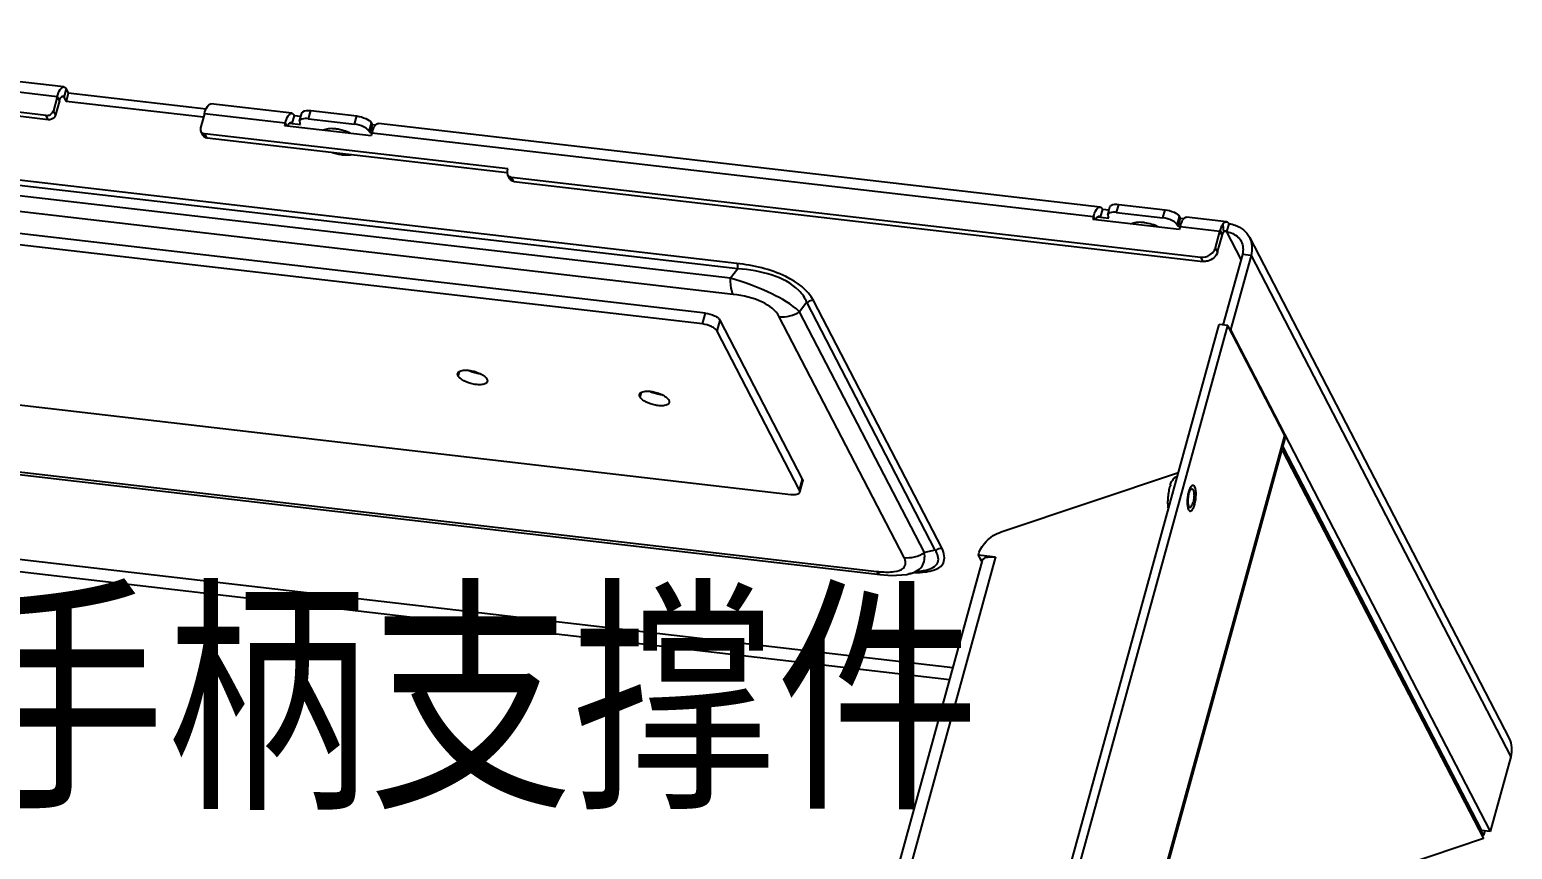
# Model space of a CAD drawing. Header units: millimetres. Extents: x -177 to 18421, y -5017 to 3255.
# Drawn here: x 13233.7 to 13294.1, y 2015.4 to 2048.8 of the extents above; entities that cross this region are included whole.
import ezdxf

# ---------------------------------------------------------------- set-up
doc = ezdxf.new("R2010")
doc.units = ezdxf.units.MM
doc.header["$LTSCALE"] = 46.255
doc.layers.get('0').update_dxf_attribs({"linetype": 'CONTINUOUS'})
doc.layers.add('02___PRT_ALL_AXES', color=7, linetype='CONTINUOUS')
doc.styles.get("Standard").update_dxf_attribs({"font": 'txt', "width": 0.85})
doc.dimstyles.get("Standard").update_dxf_attribs({"dimtxt": 2.5, "dimasz": 3.5, "dimexe": 1.5, "dimexo": 1, "dimtad": 1, "dimdsep": 46, "dimtxsty": 'Standard', "dimblk": '_FILLED', "dimcen": 0.09, "dimadec": 0, "dimazin": 0, "dimtol": 1, "dimtp": 0.01, "dimtm": 0.01, "dimtfac": 1, "dimtofl": 0, "dimtmove": 0, "dimatfit": 3, "dimldrblk": '_FILLED', "dimfxl": 0, "dimtolj": 1, "dimarcsym": 0})

# ---------------------------------------------------------------- blocks, each defined once
blk = doc.blocks.new('_FILLED')
at = {"color": 0, "linetype": 'ByBlock'}
blk.add_solid([(0, 0), (-1, 0.214), (-1, -0.214)], dxfattribs=at)

msp = doc.modelspace()

# ---------------------------------------------------------------- linework, layer by layer
at = {"color": 3, "linetype": 'Continuous'}
for p, q in [((13234.855, 2046.077), (13214.759, 2048.406)), ((13235.121, 2046.476), (13215.025, 2048.804)), ((13234.402, 2045.313), (13228.761, 2045.966)), ((13234.855, 2046.077), (13234.697, 2045.506)), ((13235.216, 2046.391), (13235.306, 2046.217)), ((13240.916, 2045.567), (13235.306, 2046.217)), ((13240.848, 2045.383), (13240.691, 2044.811)), ((13244.139, 2045.002), (13240.848, 2045.383)), ((13244.405, 2045.4), (13241.114, 2045.781)), ((13244.5, 2045.315), (13244.776, 2045.283)), ((13245.173, 2045.508), (13247.053, 2045.291)), ((13244.139, 2045.002), (13244.108, 2044.892)), ((13247.634, 2044.483), (13244.108, 2044.892)), ((13247.643, 2045.005), (13247.673, 2044.947)), ((13247.673, 2044.947), (13247.825, 2044.929)), ((13277.31, 2041.587), (13247.93, 2044.991)), ((13253.204, 2043.134), (13240.865, 2044.564)), ((13247.664, 2044.593), (13247.634, 2044.483)), ((13277.044, 2041.189), (13247.664, 2044.593)), ((13261.25, 2037.266), (13203.432, 2043.966)), ((13253.18, 2043.046), (13253.204, 2043.134)), ((13253.355, 2042.799), (13281.418, 2039.547)), ((13278.078, 2041.695), (13279.958, 2041.478)), ((13277.044, 2041.189), (13277.013, 2041.079)), ((13280.539, 2040.67), (13277.013, 2041.079)), ((13277.405, 2041.502), (13277.681, 2041.47)), ((13280.548, 2041.192), (13280.578, 2041.134)), ((13280.578, 2041.134), (13280.73, 2041.116)), ((13282.457, 2040.99), (13280.835, 2041.178)), ((13280.569, 2040.78), (13280.539, 2040.67)), ((13282.191, 2040.592), (13280.569, 2040.78)), ((13282.009, 2039.932), (13282.191, 2040.592)), ((13282.191, 2040.592), (13282.196, 2040.61)), ((13282.196, 2040.61), (13282.201, 2040.627)), ((13283.391, 2040.359), (13293.964, 2019.953)), ((13283.459, 2039.62), (13282.623, 2036.584)), ((13283.459, 2039.62), (13294.032, 2019.213)), ((13265.195, 2030.506), (13261.84, 2036.98)), ((13266.764, 1979.564), (13282.516, 2036.759)), ((13284.834, 2032.284), (13282.516, 2036.759)), ((13282.623, 2036.584), (13293.196, 2016.178)), ((13269.082, 1975.089), (13284.834, 2032.284)), ((13269.109, 1975.004), (13284.852, 2032.167)), ((13284.834, 2032.284), (13284.852, 2032.167)), ((13284.746, 2031.668), (13292.923, 2015.886)), ((13272.445, 2027.253), (13272.556, 2027.241)), ((13294.032, 2019.213), (13293.196, 2016.178)), ((13292.923, 2015.886), (13281.634, 2012.096)), ((13292.927, 2016.023), (13292.882, 2016.008)), ((13292.977, 2016.203), (13292.927, 2016.023))]:
    msp.add_line(p, q, dxfattribs=at)
at = {"color": 7, "linetype": 'Continuous'}
for p, q in [((13262.521, 2039.293), (13200.878, 2046.437)), ((13262.558, 2039.074), (13200.915, 2046.217)), ((13234.945, 2045.904), (13234.787, 2045.332)), ((13234.855, 2046.077), (13234.945, 2045.904)), ((13235.125, 2046.061), (13235.025, 2046.072)), ((13235.216, 2046.391), (13235.125, 2046.061)), ((13235.125, 2046.061), (13235.215, 2045.887)), ((13235.306, 2046.217), (13235.215, 2045.887)), ((13240.808, 2045.239), (13235.215, 2045.887)), ((13262.265, 2038.691), (13201.206, 2045.767)), ((13234.491, 2045.139), (13228.851, 2045.793)), ((13234.491, 2045.139), (13234.402, 2045.313)), ((13234.787, 2045.332), (13234.697, 2045.506)), ((13244.5, 2045.315), (13244.409, 2044.985)), ((13244.72, 2045.08), (13244.811, 2045.41)), ((13245.082, 2045.179), (13245.173, 2045.508)), ((13246.962, 2044.961), (13247.053, 2045.291)), ((13262.376, 2038.033), (13201.317, 2045.109)), ((13240.793, 2044.495), (13240.704, 2044.669)), ((13244.139, 2045.002), (13244.201, 2044.881)), ((13244.309, 2044.996), (13244.762, 2044.944)), ((13244.72, 2045.08), (13244.732, 2045.002)), ((13244.762, 2044.944), (13244.732, 2045.002)), ((13245.082, 2045.179), (13246.962, 2044.961)), ((13247.552, 2044.675), (13247.643, 2045.005)), ((13247.552, 2044.675), (13247.582, 2044.617)), ((13247.673, 2044.947), (13247.582, 2044.617)), ((13247.582, 2044.617), (13247.648, 2044.609)), ((13240.955, 2044.39), (13240.865, 2044.564)), ((13253.172, 2042.975), (13240.955, 2044.39)), ((13261.129, 2036.826), (13203.311, 2043.526)), ((13253.283, 2042.73), (13253.193, 2042.904)), ((13253.444, 2042.625), (13253.355, 2042.799)), ((13253.444, 2042.625), (13281.508, 2039.373)), ((13277.625, 2041.267), (13277.716, 2041.597)), ((13277.987, 2041.365), (13278.078, 2041.695)), ((13277.044, 2041.189), (13277.106, 2041.068)), ((13277.214, 2041.183), (13277.667, 2041.131)), ((13277.405, 2041.502), (13277.314, 2041.172)), ((13277.625, 2041.267), (13277.637, 2041.189)), ((13277.667, 2041.131), (13277.637, 2041.189)), ((13277.987, 2041.365), (13279.867, 2041.148)), ((13279.867, 2041.148), (13279.958, 2041.478)), ((13280.457, 2040.862), (13280.548, 2041.192)), ((13280.578, 2041.134), (13280.487, 2040.804)), ((13280.457, 2040.862), (13280.487, 2040.804)), ((13280.487, 2040.804), (13280.553, 2040.796)), ((13282.099, 2039.759), (13282.281, 2040.419)), ((13282.191, 2040.592), (13282.281, 2040.419)), ((13282.201, 2040.627), (13282.286, 2040.436)), ((13282.281, 2040.419), (13282.286, 2040.436)), ((13282.306, 2040.876), (13282.338, 2040.561)), ((13282.461, 2040.575), (13282.362, 2040.587)), ((13282.552, 2040.905), (13282.461, 2040.575)), ((13282.461, 2040.575), (13283.047, 2039.444)), ((13282.099, 2039.759), (13282.009, 2039.932)), ((13281.508, 2039.373), (13281.418, 2039.547)), ((13283.107, 2039.661), (13282.314, 2036.782)), ((13283.459, 2039.62), (13283.107, 2039.661)), ((13262.558, 2039.074), (13262.265, 2038.691)), ((13265.374, 2037.71), (13265.081, 2037.327)), ((13270.601, 2027.62), (13265.374, 2037.71)), ((13270.877, 2027.688), (13265.649, 2037.778)), ((13261.129, 2036.826), (13261.25, 2037.266)), ((13261.719, 2036.54), (13261.84, 2036.98)), ((13269.332, 2027.321), (13264.253, 2037.124)), ((13270.16, 2027.524), (13265.081, 2037.327)), ((13266.411, 1979.605), (13282.163, 2036.8)), ((13282.516, 2036.759), (13282.163, 2036.8)), ((13206.905, 2036.589), (13264.723, 2029.889)), ((13265.074, 2030.066), (13261.719, 2036.54)), ((13282.623, 2036.584), (13282.605, 2036.586)), ((13251.222, 2034.893), (13251.175, 2034.719)), ((13207.158, 2033.834), (13268.217, 2026.759)), ((13258.626, 2034.036), (13258.578, 2033.861)), ((13207.301, 2033.707), (13268.36, 2026.631)), ((13189.211, 2032.363), (13271.319, 2022.848)), ((13189.489, 2031.827), (13271.185, 2022.36)), ((13292.927, 2016.023), (13284.752, 2031.803)), ((13284.758, 2031.825), (13292.843, 2016.219)), ((13273.282, 2028.362), (13280.507, 2030.787)), ((13265.074, 2030.066), (13265.195, 2030.506)), ((13265.086, 2029.988), (13265.207, 2030.428)), ((13280.162, 2030.244), (13280.174, 2030.243)), ((13280.169, 2030.265), (13280.181, 2030.264)), ((13280.242, 2030.441), (13280.253, 2030.44)), ((13280.248, 2030.452), (13280.259, 2030.451)), ((13280.248, 2030.452), (13280.249, 2030.44)), ((13280.262, 2030.477), (13280.274, 2030.476)), ((13280.27, 2030.49), (13280.282, 2030.489)), ((13280.27, 2030.49), (13280.273, 2030.476)), ((13280.285, 2030.512), (13280.297, 2030.511)), ((13280.291, 2030.521), (13280.303, 2030.519)), ((13280.291, 2030.521), (13280.292, 2030.511)), ((13280.339, 2030.572), (13280.35, 2030.571)), ((13280.347, 2030.579), (13280.359, 2030.578)), ((13280.347, 2030.579), (13280.351, 2030.578)), ((13280.351, 2030.578), (13280.358, 2030.577)), ((13280.351, 2030.578), (13280.354, 2030.574)), ((13280.425, 2030.605), (13280.436, 2030.604)), ((13280.436, 2030.604), (13280.438, 2030.604)), ((13272.517, 2027.197), (13260.099, 1982.108)), ((13273.061, 2027.345), (13260.587, 1982.052)), ((13270.601, 2027.62), (13270.16, 2027.524)), ((13272.356, 2027.427), (13273.061, 2027.345)), ((13272.483, 2027.18), (13272.356, 2027.427)), ((13268.359, 2026.631), (13268.823, 2026.597)), ((13270.181, 2026.797), (13269.525, 2026.654)), ((13270.189, 2026.798), (13270.194, 2026.8)), ((13290.546, 2020.62), (13290.564, 2020.618)), ((13290.823, 2020.084), (13290.842, 2020.082)), ((13292.843, 2016.219), (13292.837, 2016.197)), ((13292.888, 2016.012), (13292.837, 2016.197)), ((13293.196, 2016.178), (13292.843, 2016.219))]:
    msp.add_line(p, q, dxfattribs=at)
msp.add_lwpolyline([(13268.823, 2026.597), (13269.44, 2026.638), (13269.526, 2026.655)], dxfattribs=at)
at = {"color": 3, "linetype": 'Continuous'}
for centre, radius, start, end in [((13249.274, 2044.15), 1.67, 163.19272, 164.6095), ((13249.157, 2044.185), 1.548, 161.63119, 163.19572), ((13248.194, 2044.62), 0.488, 144.02183, 147.69006), ((13240.892, 2044.798), 0.235, 252.96251, 263.40302), ((13253.382, 2043.033), 0.235, 252.96251, 263.40302), ((13281.099, 2040.807), 0.488, 144.02183, 147.69006), ((13282.179, 2040.337), 1.67, 163.19272, 164.6095), ((13282.062, 2040.372), 1.548, 161.63119, 163.19572)]:
    msp.add_arc(centre, radius, start, end, dxfattribs=at)
at = {"color": 7, "linetype": 'Continuous'}
for centre, radius, start, end in [((13282.766, 2040.313), 0.495, 154.31712, 157.07781), ((13252.171, 2036.136), 1.314, 246.22522, 263.14984), ((13259.575, 2035.279), 1.314, 246.22522, 263.14984), ((13281.861, 2029.712), 1.78, 162.59716, 164.61196), ((13281.711, 2029.76), 1.611, 161.7786, 162.56994), ((13280.859, 2030.118), 0.697, 148.96935, 151.32264), ((13280.936, 2030.08), 0.772, 151.31203, 152.26139), ((13280.716, 2030.206), 0.529, 144.61928, 147.44698), ((13280.788, 2030.166), 0.601, 147.438, 148.93165), ((13280.666, 2030.247), 0.454, 143.20806, 144.56067), ((13280.455, 2030.437), 0.179, 123.85472, 126.97703), ((13280.487, 2030.409), 0.212, 128.89341, 130.08353), ((13280.478, 2030.42), 0.198, 126.95946, 128.90133), ((13268.742, 2031.265), 4.537, 263.35823, 265.30454), ((13269.888, 2029.003), 2.29, 277.88727, 280.15721)]:
    msp.add_arc(centre, radius, start, end, dxfattribs=at)
at = {"color": 3, "linetype": 'Continuous'}
for points, knots in [([(13234.855, 2046.077), (13234.883, 2046.181), (13234.926, 2046.329), (13235.064, 2046.482), (13235.121, 2046.476)], [0, 0, 0, 0, 0.651484, 1, 1, 1, 1]), ([(13234.648, 2045.413), (13234.659, 2045.427), (13234.679, 2045.456), (13234.693, 2045.489), (13234.697, 2045.506)], [0, 0, 0, 0, 0.509999, 1, 1, 1, 1]), ([(13240.848, 2045.383), (13240.877, 2045.487), (13240.92, 2045.634), (13241.057, 2045.788), (13241.114, 2045.781)], [0, 0, 0, 0, 0.651484, 1, 1, 1, 1]), ([(13244.139, 2045.002), (13244.167, 2045.106), (13244.21, 2045.253), (13244.348, 2045.407), (13244.405, 2045.4)], [0, 0, 0, 0, 0.651484, 1, 1, 1, 1]), ([(13244.811, 2045.41), (13244.816, 2045.431), (13244.909, 2045.537), (13245.065, 2045.521), (13245.173, 2045.508)], [0, 0, 0, 0, 0.165553, 1, 1, 1, 1]), ([(13247.053, 2045.291), (13247.18, 2045.276), (13247.391, 2045.214), (13247.599, 2045.089), (13247.643, 2045.005)], [0, 0, 0, 0, 0.57239, 1, 1, 1, 1]), ([(13247.747, 2044.819), (13247.753, 2044.83), (13247.764, 2044.851), (13247.776, 2044.871), (13247.782, 2044.881)], [0, 0, 0, 0, 0.517671, 1, 1, 1, 1]), ([(13247.799, 2044.907), (13247.806, 2044.917), (13247.821, 2044.935), (13247.837, 2044.951), (13247.845, 2044.958)], [0, 0, 0, 0, 0.529495, 1, 1, 1, 1]), ([(13247.845, 2044.958), (13247.858, 2044.969), (13247.884, 2044.987), (13247.916, 2044.993), (13247.93, 2044.991)], [0, 0, 0, 0, 0.546371, 1, 1, 1, 1]), ([(13253.18, 2043.046), (13253.177, 2043.034), (13253.172, 2043.009), (13253.172, 2042.984), (13253.173, 2042.972)], [0, 0, 0, 0, 0.504052, 1, 1, 1, 1]), ([(13253.173, 2042.972), (13253.174, 2042.96), (13253.179, 2042.937), (13253.188, 2042.915), (13253.193, 2042.904)], [0, 0, 0, 0, 0.50316, 1, 1, 1, 1]), ([(13277.044, 2041.189), (13277.072, 2041.293), (13277.115, 2041.44), (13277.252, 2041.594), (13277.31, 2041.587)], [0, 0, 0, 0, 0.651484, 1, 1, 1, 1]), ([(13277.716, 2041.597), (13277.721, 2041.618), (13277.814, 2041.724), (13277.969, 2041.708), (13278.078, 2041.695)], [0, 0, 0, 0, 0.165553, 1, 1, 1, 1]), ([(13279.958, 2041.478), (13280.085, 2041.463), (13280.296, 2041.401), (13280.504, 2041.276), (13280.548, 2041.192)], [0, 0, 0, 0, 0.57239, 1, 1, 1, 1]), ([(13280.652, 2041.006), (13280.658, 2041.017), (13280.669, 2041.038), (13280.681, 2041.058), (13280.687, 2041.068)], [0, 0, 0, 0, 0.517671, 1, 1, 1, 1]), ([(13280.704, 2041.094), (13280.711, 2041.104), (13280.726, 2041.122), (13280.742, 2041.138), (13280.75, 2041.145)], [0, 0, 0, 0, 0.529495, 1, 1, 1, 1]), ([(13280.75, 2041.145), (13280.763, 2041.156), (13280.789, 2041.174), (13280.821, 2041.18), (13280.835, 2041.178)], [0, 0, 0, 0, 0.546371, 1, 1, 1, 1]), ([(13282.306, 2040.876), (13282.317, 2040.894), (13282.352, 2040.945), (13282.414, 2040.995), (13282.457, 2040.99)], [0, 0, 0, 0, 0.332509, 1, 1, 1, 1]), ([(13282.552, 2040.905), (13282.642, 2040.895), (13282.977, 2040.823), (13283.276, 2040.582), (13283.392, 2040.359)], [0, 0, 0, 0, 0.265733, 1, 1, 1, 1]), ([(13261.25, 2037.266), (13261.377, 2037.251), (13261.557, 2037.2), (13261.751, 2037.087), (13261.821, 2037.017), (13261.84, 2036.98)], [0, 0, 0, 0, 0.569757, 0.816092, 1, 1, 1, 1]), ([(13252.091, 2034.797), (13252.045, 2034.8), (13251.861, 2034.824), (13251.68, 2034.881), (13251.554, 2034.945)], [0, 0, 0, 0, 0.244975, 1, 1, 1, 1]), ([(13259.494, 2033.939), (13259.449, 2033.942), (13259.264, 2033.966), (13259.083, 2034.023), (13258.958, 2034.087)], [0, 0, 0, 0, 0.244975, 1, 1, 1, 1]), ([(13265.195, 2030.506), (13265.198, 2030.499), (13265.209, 2030.475), (13265.212, 2030.446), (13265.207, 2030.427)], [0, 0, 0, 0, 0.280121, 1, 1, 1, 1])]:
    msp.add_open_spline(points, degree=3, knots=knots, dxfattribs=at)
for points in [[(13235.121, 2046.476), (13235.163, 2046.471), (13235.197, 2046.428), (13235.216, 2046.391)], [(13234.402, 2045.313), (13234.444, 2045.308), (13234.488, 2045.314), (13234.527, 2045.329)], [(13234.527, 2045.329), (13234.573, 2045.346), (13234.616, 2045.375), (13234.648, 2045.413)], [(13244.405, 2045.4), (13244.447, 2045.395), (13244.48, 2045.353), (13244.5, 2045.315)], [(13240.691, 2044.811), (13240.678, 2044.765), (13240.682, 2044.711), (13240.703, 2044.669)], [(13240.703, 2044.669), (13240.727, 2044.624), (13240.774, 2044.588), (13240.823, 2044.573)], [(13247.688, 2044.673), (13247.705, 2044.723), (13247.724, 2044.772), (13247.747, 2044.819)], [(13253.193, 2042.904), (13253.216, 2042.859), (13253.264, 2042.823), (13253.313, 2042.807)], [(13277.31, 2041.587), (13277.352, 2041.582), (13277.385, 2041.54), (13277.405, 2041.502)], [(13280.593, 2040.86), (13280.61, 2040.91), (13280.629, 2040.959), (13280.652, 2041.006)], [(13282.457, 2040.99), (13282.499, 2040.985), (13282.533, 2040.943), (13282.552, 2040.905)], [(13282.201, 2040.627), (13282.215, 2040.674), (13282.231, 2040.721), (13282.25, 2040.767)], [(13282.25, 2040.767), (13282.266, 2040.804), (13282.284, 2040.841), (13282.306, 2040.876)], [(13281.786, 2039.637), (13281.859, 2039.685), (13281.923, 2039.751), (13281.965, 2039.827)], [(13281.965, 2039.827), (13281.984, 2039.86), (13281.999, 2039.896), (13282.009, 2039.932)], [(13283.392, 2040.359), (13283.505, 2040.139), (13283.525, 2039.858), (13283.459, 2039.62)], [(13281.418, 2039.547), (13281.543, 2039.532), (13281.68, 2039.568), (13281.786, 2039.637)], [(13293.964, 2019.953), (13294.078, 2019.733), (13294.098, 2019.452), (13294.032, 2019.213)]]:
    msp.add_open_spline(points, degree=3, dxfattribs=at)
at = {"color": 7, "linetype": 'Continuous'}
for points in [[(13234.945, 2045.904), (13234.955, 2045.943), (13234.968, 2045.981), (13234.986, 2046.017)], [(13234.986, 2046.017), (13235.005, 2046.055), (13235.036, 2046.108), (13235.078, 2046.103)], [(13234.725, 2045.226), (13234.668, 2045.166), (13234.574, 2045.13), (13234.491, 2045.139)], [(13234.787, 2045.332), (13234.776, 2045.293), (13234.754, 2045.255), (13234.725, 2045.226)], [(13247.33, 2044.854), (13247.215, 2044.91), (13247.089, 2044.946), (13246.962, 2044.961)], [(13240.955, 2044.39), (13240.891, 2044.398), (13240.823, 2044.439), (13240.793, 2044.496)], [(13253.444, 2042.625), (13253.381, 2042.633), (13253.312, 2042.673), (13253.283, 2042.731)], [(13280.235, 2041.041), (13280.12, 2041.097), (13279.994, 2041.133), (13279.867, 2041.148)], [(13283.059, 2040.187), (13283.14, 2040.03), (13283.154, 2039.83), (13283.107, 2039.661)], [(13281.697, 2039.386), (13281.635, 2039.371), (13281.57, 2039.366), (13281.508, 2039.373)], [(13282.099, 2039.759), (13282.05, 2039.583), (13281.874, 2039.429), (13281.697, 2039.386)], [(13265.649, 2037.778), (13265.566, 2037.788), (13265.449, 2037.773), (13265.411, 2037.698)], [(13264.253, 2037.124), (13264.535, 2037.091), (13264.843, 2037.172), (13265.081, 2037.327)], [(13270.877, 2027.688), (13270.794, 2027.698), (13270.677, 2027.682), (13270.639, 2027.608)], [(13269.332, 2027.321), (13269.614, 2027.288), (13269.922, 2027.369), (13270.16, 2027.524)], [(13272.605, 2027.296), (13272.662, 2027.328), (13272.729, 2027.342), (13272.794, 2027.349)], [(13272.794, 2027.349), (13272.882, 2027.359), (13272.972, 2027.355), (13273.061, 2027.345)], [(13268.217, 2026.759), (13268.247, 2026.702), (13268.296, 2026.639), (13268.359, 2026.631)], [(13269.773, 2026.705), (13269.916, 2026.707), (13270.06, 2026.715), (13270.202, 2026.734)]]:
    msp.add_open_spline(points, degree=3, dxfattribs=at)
for points, knots in [([(13235.078, 2046.103), (13235.085, 2046.102), (13235.099, 2046.096), (13235.109, 2046.085), (13235.114, 2046.078)], [0, 0, 0, 0, 0.455302, 1, 1, 1, 1]), ([(13235.114, 2046.078), (13235.116, 2046.076), (13235.12, 2046.07), (13235.124, 2046.064), (13235.125, 2046.061)], [0, 0, 0, 0, 0.48112, 1, 1, 1, 1]), ([(13244.245, 2044.88), (13244.248, 2044.891), (13244.256, 2044.912), (13244.265, 2044.932), (13244.27, 2044.941)], [0, 0, 0, 0, 0.520664, 1, 1, 1, 1]), ([(13244.27, 2044.941), (13244.277, 2044.956), (13244.291, 2044.98), (13244.309, 2045.003), (13244.319, 2045.011)], [0, 0, 0, 0, 0.557038, 1, 1, 1, 1]), ([(13244.319, 2045.011), (13244.325, 2045.016), (13244.338, 2045.025), (13244.355, 2045.028), (13244.362, 2045.027)], [0, 0, 0, 0, 0.546371, 1, 1, 1, 1]), ([(13244.362, 2045.027), (13244.368, 2045.027), (13244.383, 2045.02), (13244.393, 2045.009), (13244.398, 2045.003)], [0, 0, 0, 0, 0.455302, 1, 1, 1, 1]), ([(13244.398, 2045.003), (13244.4, 2045), (13244.404, 2044.994), (13244.408, 2044.988), (13244.409, 2044.985)], [0, 0, 0, 0, 0.48112, 1, 1, 1, 1]), ([(13245.082, 2045.179), (13245.038, 2045.184), (13244.919, 2045.191), (13244.742, 2045.161), (13244.72, 2045.08)], [0, 0, 0, 0, 0.349275, 1, 1, 1, 1]), ([(13247.552, 2044.675), (13247.544, 2044.692), (13247.485, 2044.769), (13247.399, 2044.821), (13247.33, 2044.854)], [0, 0, 0, 0, 0.195207, 1, 1, 1, 1]), ([(13277.149, 2041.067), (13277.153, 2041.078), (13277.161, 2041.099), (13277.17, 2041.119), (13277.175, 2041.128)], [0, 0, 0, 0, 0.520664, 1, 1, 1, 1]), ([(13277.175, 2041.128), (13277.182, 2041.142), (13277.196, 2041.167), (13277.214, 2041.189), (13277.224, 2041.198)], [0, 0, 0, 0, 0.557038, 1, 1, 1, 1]), ([(13277.224, 2041.198), (13277.23, 2041.203), (13277.243, 2041.212), (13277.259, 2041.215), (13277.266, 2041.214)], [0, 0, 0, 0, 0.546371, 1, 1, 1, 1]), ([(13277.266, 2041.214), (13277.273, 2041.213), (13277.288, 2041.207), (13277.298, 2041.196), (13277.303, 2041.189)], [0, 0, 0, 0, 0.455302, 1, 1, 1, 1]), ([(13277.303, 2041.189), (13277.305, 2041.187), (13277.309, 2041.181), (13277.312, 2041.175), (13277.314, 2041.172)], [0, 0, 0, 0, 0.48112, 1, 1, 1, 1]), ([(13277.987, 2041.365), (13277.942, 2041.371), (13277.824, 2041.378), (13277.647, 2041.348), (13277.625, 2041.267)], [0, 0, 0, 0, 0.349275, 1, 1, 1, 1]), ([(13280.457, 2040.862), (13280.448, 2040.879), (13280.39, 2040.956), (13280.304, 2041.008), (13280.235, 2041.041)], [0, 0, 0, 0, 0.195207, 1, 1, 1, 1]), ([(13282.286, 2040.436), (13282.289, 2040.448), (13282.297, 2040.472), (13282.306, 2040.495), (13282.311, 2040.506)], [0, 0, 0, 0, 0.516258, 1, 1, 1, 1]), ([(13282.32, 2040.528), (13282.323, 2040.534), (13282.329, 2040.545), (13282.335, 2040.555), (13282.338, 2040.561)], [0, 0, 0, 0, 0.519352, 1, 1, 1, 1]), ([(13282.338, 2040.561), (13282.345, 2040.571), (13282.357, 2040.589), (13282.374, 2040.604), (13282.382, 2040.61)], [0, 0, 0, 0, 0.555435, 1, 1, 1, 1]), ([(13282.382, 2040.61), (13282.387, 2040.613), (13282.397, 2040.617), (13282.409, 2040.618), (13282.414, 2040.618)], [0, 0, 0, 0, 0.52912, 1, 1, 1, 1]), ([(13282.414, 2040.618), (13282.416, 2040.618), (13282.42, 2040.617), (13282.423, 2040.616), (13282.425, 2040.615)], [0, 0, 0, 0, 0.49493, 1, 1, 1, 1]), ([(13282.425, 2040.615), (13282.43, 2040.613), (13282.44, 2040.606), (13282.447, 2040.597), (13282.451, 2040.592)], [0, 0, 0, 0, 0.462008, 1, 1, 1, 1]), ([(13282.451, 2040.592), (13282.453, 2040.589), (13282.457, 2040.584), (13282.46, 2040.578), (13282.461, 2040.575)], [0, 0, 0, 0, 0.482291, 1, 1, 1, 1]), ([(13282.461, 2040.575), (13282.525, 2040.568), (13282.763, 2040.517), (13282.977, 2040.345), (13283.059, 2040.187)], [0, 0, 0, 0, 0.265733, 1, 1, 1, 1]), ([(13265.649, 2037.778), (13265.42, 2038.221), (13264.365, 2038.955), (13263.206, 2039.214), (13262.521, 2039.293)], [0, 0, 0, 0, 0.419694, 1, 1, 1, 1]), ([(13262.521, 2039.293), (13262.527, 2039.282), (13262.558, 2039.218), (13262.557, 2039.142), (13262.546, 2039.086)], [0, 0, 0, 0, 0.179557, 1, 1, 1, 1]), ([(13265.081, 2037.327), (13264.754, 2037.636), (13263.819, 2038.154), (13262.84, 2038.522), (13262.265, 2038.691)], [0, 0, 0, 0, 0.428688, 1, 1, 1, 1]), ([(13262.376, 2038.033), (13262.356, 2038.071), (13262.279, 2038.283), (13262.265, 2038.511), (13262.265, 2038.691)], [0, 0, 0, 0, 0.193082, 1, 1, 1, 1]), ([(13265.374, 2037.71), (13265.301, 2037.891), (13264.93, 2038.401), (13263.917, 2038.898), (13263.032, 2039.043), (13262.558, 2039.074)], [0, 0, 0, 0, 0.178843, 0.562594, 1, 1, 1, 1]), ([(13264.253, 2037.124), (13264.115, 2037.389), (13263.482, 2037.83), (13262.787, 2037.986), (13262.376, 2038.033)], [0, 0, 0, 0, 0.419742, 1, 1, 1, 1]), ([(13261.719, 2036.54), (13261.7, 2036.577), (13261.63, 2036.647), (13261.436, 2036.76), (13261.256, 2036.811), (13261.129, 2036.826)], [0, 0, 0, 0, 0.183908, 0.430243, 1, 1, 1, 1]), ([(13251.16, 2034.817), (13251.179, 2034.888), (13251.335, 2034.947), (13251.525, 2034.952), (13251.794, 2034.919), (13252.051, 2034.832), (13252.256, 2034.7), (13252.329, 2034.623), (13252.35, 2034.583)], [0, 0, 0, 0, 0.16447, 0.295837, 0.450075, 0.766721, 0.899244, 1, 1, 1, 1]), ([(13251.175, 2034.719), (13251.17, 2034.728), (13251.157, 2034.758), (13251.153, 2034.794), (13251.16, 2034.817)], [0, 0, 0, 0, 0.280042, 1, 1, 1, 1]), ([(13252.365, 2034.485), (13252.345, 2034.415), (13252.189, 2034.355), (13251.999, 2034.351), (13251.73, 2034.383), (13251.474, 2034.471), (13251.268, 2034.602), (13251.195, 2034.68), (13251.175, 2034.719)], [0, 0, 0, 0, 0.16447, 0.295837, 0.450075, 0.766721, 0.899244, 1, 1, 1, 1]), ([(13252.35, 2034.583), (13252.354, 2034.575), (13252.368, 2034.544), (13252.371, 2034.509), (13252.365, 2034.485)], [0, 0, 0, 0, 0.280042, 1, 1, 1, 1]), ([(13258.578, 2033.861), (13258.574, 2033.87), (13258.56, 2033.9), (13258.557, 2033.936), (13258.563, 2033.959)], [0, 0, 0, 0, 0.280042, 1, 1, 1, 1]), ([(13258.563, 2033.959), (13258.583, 2034.03), (13258.738, 2034.089), (13258.929, 2034.094), (13259.198, 2034.061), (13259.454, 2033.974), (13259.66, 2033.842), (13259.733, 2033.765), (13259.753, 2033.725)], [0, 0, 0, 0, 0.16447, 0.295837, 0.450075, 0.766721, 0.899244, 1, 1, 1, 1]), ([(13259.768, 2033.627), (13259.749, 2033.557), (13259.593, 2033.497), (13259.403, 2033.493), (13259.134, 2033.525), (13258.877, 2033.613), (13258.671, 2033.744), (13258.599, 2033.822), (13258.578, 2033.861)], [0, 0, 0, 0, 0.16447, 0.295837, 0.450075, 0.766721, 0.899244, 1, 1, 1, 1]), ([(13259.753, 2033.725), (13259.758, 2033.717), (13259.771, 2033.687), (13259.775, 2033.651), (13259.768, 2033.627)], [0, 0, 0, 0, 0.280042, 1, 1, 1, 1]), ([(13280.169, 2030.265), (13280.174, 2030.281), (13280.195, 2030.341), (13280.22, 2030.4), (13280.242, 2030.441)], [0, 0, 0, 0, 0.270578, 1, 1, 1, 1]), ([(13280.291, 2030.521), (13280.295, 2030.526), (13280.309, 2030.544), (13280.326, 2030.561), (13280.339, 2030.572)], [0, 0, 0, 0, 0.272098, 1, 1, 1, 1]), ([(13280.355, 2030.585), (13280.366, 2030.592), (13280.388, 2030.604), (13280.413, 2030.607), (13280.425, 2030.605)], [0, 0, 0, 0, 0.531999, 1, 1, 1, 1]), ([(13264.723, 2029.889), (13264.768, 2029.884), (13264.852, 2029.88), (13264.978, 2029.893), (13265.073, 2029.941), (13265.086, 2029.988)], [0, 0, 0, 0, 0.342336, 0.628497, 1, 1, 1, 1]), ([(13265.086, 2029.988), (13265.091, 2030.006), (13265.088, 2030.035), (13265.077, 2030.059), (13265.074, 2030.066)], [0, 0, 0, 0, 0.719879, 1, 1, 1, 1]), ([(13272.356, 2027.427), (13272.444, 2027.746), (13272.764, 2028.136), (13273.171, 2028.324), (13273.282, 2028.362)], [0, 0, 0, 0, 0.73935, 1, 1, 1, 1]), ([(13269.304, 2026.892), (13269.358, 2026.941), (13269.429, 2027.098), (13269.369, 2027.25), (13269.332, 2027.321)], [0, 0, 0, 0, 0.472029, 1, 1, 1, 1]), ([(13269.535, 2026.657), (13269.735, 2026.7), (13270.145, 2026.891), (13270.19, 2027.339), (13270.16, 2027.524)], [0, 0, 0, 0, 0.521391, 1, 1, 1, 1]), ([(13270.194, 2026.8), (13270.393, 2026.843), (13270.853, 2027.03), (13270.693, 2027.478), (13270.601, 2027.62)], [0, 0, 0, 0, 0.546344, 1, 1, 1, 1]), ([(13270.292, 2026.749), (13270.532, 2026.792), (13271.073, 2026.97), (13270.968, 2027.514), (13270.877, 2027.688)], [0, 0, 0, 0, 0.553955, 1, 1, 1, 1]), ([(13272.517, 2027.198), (13272.52, 2027.207), (13272.528, 2027.226), (13272.54, 2027.243), (13272.546, 2027.25)], [0, 0, 0, 0, 0.489215, 1, 1, 1, 1]), ([(13272.546, 2027.25), (13272.554, 2027.259), (13272.572, 2027.276), (13272.593, 2027.29), (13272.605, 2027.296)], [0, 0, 0, 0, 0.476335, 1, 1, 1, 1]), ([(13268.371, 2026.743), (13268.558, 2026.728), (13268.873, 2026.72), (13269.206, 2026.803), (13269.304, 2026.892)], [0, 0, 0, 0, 0.586469, 1, 1, 1, 1])]:
    msp.add_open_spline(points, degree=3, knots=knots, dxfattribs=at)
at = {"layer": '02___PRT_ALL_AXES', "color": 7, "linetype": 'Continuous'}
msp.add_line((13281.166, 2029.492), (13281.136, 2029.496), dxfattribs=at)
at = {"layer": '02___PRT_ALL_AXES', "color": 3, "linetype": 'Continuous'}
for centre, radius, start, end in [((13281.094, 2030.202), 0.0549, 83.34938, 89.99977), ((13280.986, 2029.268), 0.0548, 253.91017, 263.32456)]:
    msp.add_arc(centre, radius, start, end, dxfattribs=at)
at = {"layer": '02___PRT_ALL_AXES', "color": 7, "linetype": 'Continuous'}
for points, knots in [([(13245.729, 2044.73), (13245.725, 2044.728), (13245.711, 2044.722), (13245.697, 2044.715), (13245.688, 2044.709)], [0, 0, 0, 0, 0.260162, 1, 1, 1, 1]), ([(13246.797, 2044.58), (13246.708, 2044.626), (13246.519, 2044.701), (13246.273, 2044.758), (13246.078, 2044.777), (13245.946, 2044.777), (13245.83, 2044.763), (13245.76, 2044.743), (13245.729, 2044.73)], [0, 0, 0, 0, 0.271597, 0.550765, 0.682227, 0.802825, 0.909398, 1, 1, 1, 1]), ([(13246.826, 2043.71), (13246.772, 2043.698), (13246.652, 2043.688), (13246.463, 2043.699), (13246.26, 2043.735), (13246.125, 2043.775), (13246.057, 2043.799)], [0, 0, 0, 0, 0.211837, 0.458386, 0.726401, 1, 1, 1, 1]), ([(13278.634, 2040.917), (13278.63, 2040.915), (13278.616, 2040.909), (13278.602, 2040.902), (13278.592, 2040.896)], [0, 0, 0, 0, 0.260162, 1, 1, 1, 1]), ([(13279.702, 2040.767), (13279.613, 2040.813), (13279.424, 2040.888), (13279.178, 2040.945), (13278.983, 2040.964), (13278.851, 2040.964), (13278.735, 2040.95), (13278.665, 2040.93), (13278.634, 2040.917)], [0, 0, 0, 0, 0.271597, 0.550765, 0.682227, 0.802825, 0.909398, 1, 1, 1, 1]), ([(13280.145, 2030.184), (13280.124, 2030.108), (13280.091, 2029.951), (13280.064, 2029.714), (13280.062, 2029.487), (13280.077, 2029.342), (13280.091, 2029.276)], [0, 0, 0, 0, 0.257221, 0.524493, 0.779105, 1, 1, 1, 1]), ([(13280.919, 2029.912), (13280.927, 2029.941), (13280.944, 2029.992), (13280.972, 2030.05), (13280.998, 2030.084), (13281.016, 2030.1), (13281.034, 2030.11), (13281.047, 2030.112), (13281.052, 2030.111)], [0, 0, 0, 0, 0.354147, 0.641781, 0.756721, 0.852324, 0.931281, 1, 1, 1, 1]), ([(13280.919, 2029.912), (13280.911, 2029.883), (13280.898, 2029.823), (13280.886, 2029.732), (13280.88, 2029.641), (13280.883, 2029.555), (13280.891, 2029.491), (13280.903, 2029.447), (13280.917, 2029.406), (13280.941, 2029.369), (13280.966, 2029.366)], [0, 0, 0, 0, 0.15668, 0.320478, 0.482143, 0.6326, 0.763775, 0.820167, 0.869712, 1, 1, 1, 1]), ([(13280.966, 2029.366), (13280.972, 2029.365), (13280.985, 2029.367), (13281.003, 2029.377), (13281.021, 2029.394), (13281.046, 2029.427), (13281.074, 2029.485), (13281.091, 2029.536), (13281.099, 2029.565)], [0, 0, 0, 0, 0.068719, 0.147676, 0.243279, 0.358219, 0.645853, 1, 1, 1, 1]), ([(13281.052, 2030.111), (13281.077, 2030.108), (13281.101, 2030.072), (13281.116, 2030.03), (13281.127, 2029.986), (13281.136, 2029.922), (13281.138, 2029.837), (13281.133, 2029.746), (13281.12, 2029.654), (13281.107, 2029.594), (13281.099, 2029.565)], [0, 0, 0, 0, 0.130288, 0.179833, 0.236225, 0.3674, 0.517857, 0.679522, 0.84332, 1, 1, 1, 1])]:
    msp.add_open_spline(points, degree=3, knots=knots, dxfattribs=at)
at = {"layer": '02___PRT_ALL_AXES', "color": 3, "linetype": 'Continuous'}
for points in [[(13280.972, 2030.136), (13280.947, 2030.086), (13280.929, 2030.032), (13280.914, 2029.978)], [(13281.077, 2030.254), (13281.026, 2030.239), (13280.996, 2030.183), (13280.972, 2030.136)], [(13280.875, 2029.783), (13280.866, 2029.716), (13280.861, 2029.648), (13280.861, 2029.58)], [(13280.861, 2029.58), (13280.861, 2029.52), (13280.864, 2029.46), (13280.874, 2029.401)], [(13280.914, 2029.978), (13280.896, 2029.914), (13280.884, 2029.848), (13280.875, 2029.783)], [(13281.107, 2029.334), (13281.132, 2029.384), (13281.151, 2029.438), (13281.166, 2029.492)]]:
    msp.add_open_spline(points, degree=3, dxfattribs=at)
for points, knots in [([(13281.094, 2030.257), (13281.091, 2030.257), (13281.085, 2030.257), (13281.079, 2030.255), (13281.077, 2030.254)], [0, 0, 0, 0, 0.491189, 1, 1, 1, 1]), ([(13281.167, 2030.197), (13281.159, 2030.213), (13281.142, 2030.239), (13281.114, 2030.255), (13281.1, 2030.257)], [0, 0, 0, 0, 0.568778, 1, 1, 1, 1]), ([(13281.166, 2029.492), (13281.201, 2029.621), (13281.228, 2029.856), (13281.215, 2030.105), (13281.167, 2030.197)], [0, 0, 0, 0, 0.56314, 1, 1, 1, 1]), ([(13280.874, 2029.401), (13280.878, 2029.377), (13280.893, 2029.311), (13280.926, 2029.228), (13280.97, 2029.215)], [0, 0, 0, 0, 0.345974, 1, 1, 1, 1]), ([(13280.979, 2029.214), (13281.018, 2029.209), (13281.071, 2029.266), (13281.098, 2029.315), (13281.107, 2029.334)], [0, 0, 0, 0, 0.65234, 1, 1, 1, 1])]:
    msp.add_open_spline(points, degree=3, knots=knots, dxfattribs=at)

# ---------------------------------------------------------------- texts
at = {"color": 1, "linetype": 'Continuous', "insert": (13230.968, 2025.396), "char_height": 7.5, "width": 47.8125, "attachment_point": 1, "line_spacing_factor": 0.9}
msp.add_mtext('手柄支撑件', dxfattribs=at)

# ---------------------------------------------------------------- leaders
at = {"color": 2, "linetype": 'Continuous', "annotation_type": 0, "has_hookline": 1, "hookline_direction": 0, "text_width": 44.839}
msp.add_leader([(13216.503, 2035.477), (13224.968, 2021.646), (13226.843, 2025.396), (13230.343, 2025.396)], dimstyle='Standard', override={"dimtad": 0}, dxfattribs=at)

doc.saveas('drawing.dxf')
